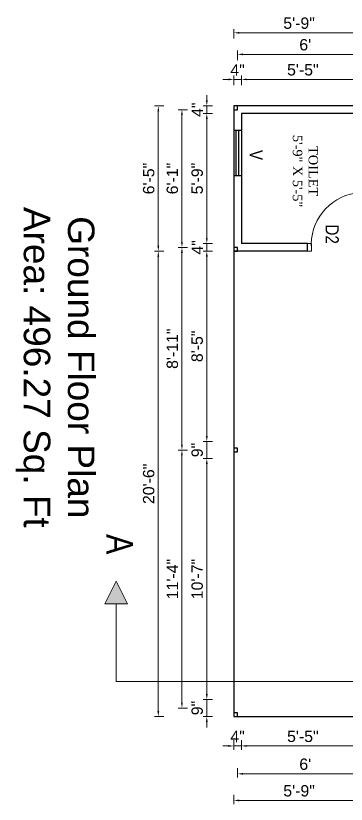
# Model space of a CAD drawing. Header units: inches. Extents: x 376358 to 406049, y -63575 to -53607.
# Drawn here: x 402732.1 to 402906.7, y -60557.3 to -60140.5 of the extents above; entities that cross this region are included whole.
import ezdxf

# ---------------------------------------------------------------- set-up
doc = ezdxf.new("R2010")
doc.units = ezdxf.units.IN
doc.header["$LTSCALE"] = 2
doc.header["$MEASUREMENT"] = 0
doc.header["$PDMODE"] = 34
doc.layers.get('0').update_dxf_attribs({"linetype": 'CONTINUOUS'})
doc.layers.get('DEFPOINTS').update_dxf_attribs({"color": 141, "linetype": 'CONTINUOUS'})
doc.layers.add('dimension', color=160, linetype='CONTINUOUS', lineweight=15)
doc.layers.add('steps', color=253, linetype='CONTINUOUS', lineweight=20)
doc.styles.add('Lettring Text', font='arial.ttf')
doc.styles.get("Standard").update_dxf_attribs({"font": 'ARIALN.TTF'})
doc.dimstyles.new('Copy of Standard', dxfattribs={"dimtxt": 6, "dimasz": 2.875, "dimexe": 2, "dimexo": 4, "dimgap": 2, "dimtad": 1, "dimdec": 0, "dimrnd": 1, "dimzin": 0, "dimdsep": 46, "dimlunit": 4, "dimtxsty": 'Lettring Text', "dimcen": 0.1, "dimclrd": 7, "dimclre": 7, "dimclrt": 7, "dimazin": 0, "dimtfac": 0.645, "dimtdec": 0, "dimtmove": 1, "dimatfit": 0, "dimfxl": 3, "dimfxlon": 1, "dimtfillclr": 256, "dimtolj": 1, "dimtzin": 0, "dimlwd": -1, "dimlwe": -1, "dimarcsym": 2})

# ---------------------------------------------------------------- blocks, each defined once
blk = doc.blocks.new('*D1283')
at = {"layer": 'DEFPOINTS', "color": 0, "ltscale": 0.5, "transparency": 16777216}
for p in [(402851.25, -60260.91), (402916.25, -60510.91), (402851.25, -60526.46)]:
    blk.add_point(p, dxfattribs=at)
at = {"layer": 'steps', "color": 7, "ltscale": 0.5, "transparency": 16777216}
for p, q in [((402851.25, -60523.46), (402851.25, -60528.46)), ((402916.25, -60523.46), (402916.25, -60528.46)), ((402913.38, -60526.46), (402854.13, -60526.46))]:
    blk.add_line(p, q, dxfattribs=at)
for points in [[(402854.13, -60525.98), (402854.13, -60526.94), (402851.25, -60526.46)], [(402913.38, -60525.98), (402913.38, -60526.94), (402916.25, -60526.46)]]:
    blk.add_solid(points, dxfattribs=at)
at = {"layer": 'steps', "color": 7, "ltscale": 0.5, "transparency": 16777216, "insert": (402883.75, -60521.41), "char_height": 6, "attachment_point": 5, "style": 'Lettring Text'}
blk.add_mtext('\\A1;5\'-5"', dxfattribs=at)
blk = doc.blocks.new('*D1284')
at = {"layer": 'DEFPOINTS', "color": 0, "ltscale": 0.5, "transparency": 16777216}
for p in [(402851.25, -60260.91), (402847.25, -60264.91), (402847.25, -60526.46)]:
    blk.add_point(p, dxfattribs=at)
at = {"layer": 'steps', "color": 7, "ltscale": 0.5, "transparency": 16777216}
for p, q in [((402847.25, -60523.46), (402847.25, -60528.46)), ((402851.25, -60523.46), (402851.25, -60528.46)), ((402844.38, -60526.46), (402841.5, -60526.46)), ((402851.25, -60526.46), (402847.25, -60526.46)), ((402854.13, -60526.46), (402857, -60526.46))]:
    blk.add_line(p, q, dxfattribs=at)
for points in [[(402844.38, -60525.98), (402844.38, -60526.94), (402847.25, -60526.46)], [(402854.13, -60525.98), (402854.13, -60526.94), (402851.25, -60526.46)]]:
    blk.add_solid(points, dxfattribs=at)
at = {"layer": 'steps', "color": 7, "ltscale": 0.5, "transparency": 16777216, "insert": (402849.25, -60521.46), "char_height": 6, "attachment_point": 5, "style": 'Lettring Text'}
blk.add_mtext('\\A1;4"', dxfattribs=at)
blk = doc.blocks.new('*D1286')
at = {"layer": 'DEFPOINTS', "color": 0, "ltscale": 0.5, "transparency": 16777216}
for p in [(402849.25, -60526.46), (402920.75, -60526.46), (402849.25, -60541.2)]:
    blk.add_point(p, dxfattribs=at)
at = {"layer": 'steps', "color": 7, "ltscale": 0.5, "transparency": 16777216}
for p, q in [((402849.25, -60538.2), (402849.25, -60543.2)), ((402920.75, -60538.2), (402920.75, -60543.2)), ((402917.88, -60541.2), (402852.13, -60541.2))]:
    blk.add_line(p, q, dxfattribs=at)
for points in [[(402852.13, -60540.72), (402852.13, -60541.68), (402849.25, -60541.2)], [(402917.88, -60540.72), (402917.88, -60541.68), (402920.75, -60541.2)]]:
    blk.add_solid(points, dxfattribs=at)
at = {"layer": 'steps', "color": 7, "ltscale": 0.5, "transparency": 16777216, "insert": (402885, -60536.14), "char_height": 6, "attachment_point": 5, "style": 'Lettring Text'}
blk.add_mtext("\\A1;6'", dxfattribs=at)
blk = doc.blocks.new('*D1287')
at = {"layer": 'DEFPOINTS', "color": 0, "ltscale": 0.5, "transparency": 16777216}
for p in [(402847.25, -60510.91), (402916.25, -60510.91), (402916.25, -60555.26)]:
    blk.add_point(p, dxfattribs=at)
at = {"layer": 'steps', "color": 7, "ltscale": 0.5, "transparency": 16777216}
for p, q in [((402847.25, -60552.26), (402847.25, -60557.26)), ((402916.25, -60552.26), (402916.25, -60557.26)), ((402850.13, -60555.26), (402913.38, -60555.26))]:
    blk.add_line(p, q, dxfattribs=at)
for points in [[(402850.13, -60554.78), (402850.13, -60555.74), (402847.25, -60555.26)], [(402913.38, -60554.78), (402913.38, -60555.74), (402916.25, -60555.26)]]:
    blk.add_solid(points, dxfattribs=at)
at = {"layer": 'steps', "color": 7, "ltscale": 0.5, "transparency": 16777216, "insert": (402881.75, -60550.2), "char_height": 6, "attachment_point": 5, "style": 'Lettring Text'}
blk.add_mtext('\\A1;5\'-9"', dxfattribs=at)
blk = doc.blocks.new('*D1289')
at = {"layer": 'DEFPOINTS', "color": 0, "ltscale": 0.5, "transparency": 16777216}
for p in [(402847.25, -60188.14), (402833, -60192.14), (402851.25, -60192.14)]:
    blk.add_point(p, dxfattribs=at)
at = {"layer": 'steps', "color": 7, "ltscale": 0.5, "transparency": 16777216}
for p, q in [((402833, -60185.26), (402833, -60182.39)), ((402836, -60188.14), (402831, -60188.14)), ((402833, -60188.14), (402833, -60192.14)), ((402836, -60192.14), (402831, -60192.14)), ((402833, -60195.01), (402833, -60197.89))]:
    blk.add_line(p, q, dxfattribs=at)
for points in [[(402832.52, -60185.26), (402833.48, -60185.26), (402833, -60188.14)], [(402832.52, -60195.01), (402833.48, -60195.01), (402833, -60192.14)]]:
    blk.add_solid(points, dxfattribs=at)
at = {"layer": 'steps', "color": 7, "ltscale": 0.5, "transparency": 16777216, "insert": (402828, -60190.14), "char_height": 6, "attachment_point": 5, "rotation": 90, "style": 'Lettring Text'}
blk.add_mtext('\\A1;4"', dxfattribs=at)
blk = doc.blocks.new('*D1290')
at = {"layer": 'DEFPOINTS', "color": 0, "ltscale": 0.5, "transparency": 16777216}
for p in [(402851.25, -60192.14), (402833, -60260.91), (402851.25, -60260.91)]:
    blk.add_point(p, dxfattribs=at)
at = {"layer": 'steps', "color": 7, "ltscale": 0.5, "transparency": 16777216}
for p, q in [((402836, -60192.14), (402831, -60192.14)), ((402833, -60195.01), (402833, -60258.04)), ((402836, -60260.91), (402831, -60260.91))]:
    blk.add_line(p, q, dxfattribs=at)
for points in [[(402832.52, -60195.01), (402833.48, -60195.01), (402833, -60192.14)], [(402832.52, -60258.04), (402833.48, -60258.04), (402833, -60260.91)]]:
    blk.add_solid(points, dxfattribs=at)
at = {"layer": 'steps', "color": 7, "ltscale": 0.5, "transparency": 16777216, "insert": (402827.93, -60226.52), "char_height": 6, "attachment_point": 5, "rotation": 90, "style": 'Lettring Text'}
blk.add_mtext('\\A1;5\'-9"', dxfattribs=at)
blk = doc.blocks.new('*D1291')
at = {"layer": 'DEFPOINTS', "color": 0, "ltscale": 0.5, "transparency": 16777216}
for p in [(402851.25, -60260.91), (402833, -60264.91), (402847.25, -60264.91)]:
    blk.add_point(p, dxfattribs=at)
at = {"layer": 'steps', "color": 7, "ltscale": 0.5, "transparency": 16777216}
for p, q in [((402833, -60258.04), (402833, -60255.16)), ((402836, -60260.91), (402831, -60260.91)), ((402833, -60260.91), (402833, -60264.91)), ((402836, -60264.91), (402831, -60264.91)), ((402833, -60267.79), (402833, -60270.66))]:
    blk.add_line(p, q, dxfattribs=at)
for points in [[(402832.52, -60258.04), (402833.48, -60258.04), (402833, -60260.91)], [(402832.52, -60267.79), (402833.48, -60267.79), (402833, -60264.91)]]:
    blk.add_solid(points, dxfattribs=at)
at = {"layer": 'steps', "color": 7, "ltscale": 0.5, "transparency": 16777216, "insert": (402828, -60262.91), "char_height": 6, "attachment_point": 5, "rotation": 90, "style": 'Lettring Text'}
blk.add_mtext('\\A1;4"', dxfattribs=at)
blk = doc.blocks.new('*D1292')
at = {"layer": 'DEFPOINTS', "color": 0, "ltscale": 0.5, "transparency": 16777216}
for p in [(402847.25, -60264.91), (402833, -60365.52), (402925.25, -60365.52)]:
    blk.add_point(p, dxfattribs=at)
at = {"layer": 'steps', "color": 7, "ltscale": 0.5, "transparency": 16777216}
for p, q in [((402836, -60264.91), (402831, -60264.91)), ((402833, -60267.79), (402833, -60362.65)), ((402836, -60365.52), (402831, -60365.52))]:
    blk.add_line(p, q, dxfattribs=at)
for points in [[(402832.52, -60267.79), (402833.48, -60267.79), (402833, -60264.91)], [(402832.52, -60362.65), (402833.48, -60362.65), (402833, -60365.52)]]:
    blk.add_solid(points, dxfattribs=at)
at = {"layer": 'steps', "color": 7, "ltscale": 0.5, "transparency": 16777216, "insert": (402827.93, -60315.22), "char_height": 6, "attachment_point": 5, "rotation": 90, "style": 'Lettring Text'}
blk.add_mtext('\\A1;8\'-5"', dxfattribs=at)
blk = doc.blocks.new('*D1293')
at = {"layer": 'DEFPOINTS', "color": 0, "ltscale": 0.5, "transparency": 16777216}
for p in [(402925.25, -60365.52), (402833, -60374.52), (402925.25, -60374.52)]:
    blk.add_point(p, dxfattribs=at)
at = {"layer": 'steps', "color": 7, "ltscale": 0.5, "transparency": 16777216}
for p, q in [((402833, -60362.65), (402833, -60359.77)), ((402836, -60365.52), (402831, -60365.52)), ((402833, -60365.52), (402833, -60374.52)), ((402836, -60374.52), (402831, -60374.52)), ((402833, -60377.4), (402833, -60380.27))]:
    blk.add_line(p, q, dxfattribs=at)
for points in [[(402832.52, -60362.65), (402833.48, -60362.65), (402833, -60365.52)], [(402832.52, -60377.4), (402833.48, -60377.4), (402833, -60374.52)]]:
    blk.add_solid(points, dxfattribs=at)
at = {"layer": 'steps', "color": 7, "ltscale": 0.5, "transparency": 16777216, "insert": (402827.93, -60370.02), "char_height": 6, "attachment_point": 5, "rotation": 90, "style": 'Lettring Text'}
blk.add_mtext('\\A1;9"', dxfattribs=at)
blk = doc.blocks.new('*D1294')
at = {"layer": 'DEFPOINTS', "color": 0, "ltscale": 0.5, "transparency": 16777216}
for p in [(402925.25, -60374.52), (402833, -60501.91), (402925.25, -60501.91)]:
    blk.add_point(p, dxfattribs=at)
at = {"layer": 'steps', "color": 7, "ltscale": 0.5, "transparency": 16777216}
for p, q in [((402836, -60374.52), (402831, -60374.52)), ((402833, -60377.4), (402833, -60499.04)), ((402836, -60501.91), (402831, -60501.91))]:
    blk.add_line(p, q, dxfattribs=at)
for points in [[(402832.52, -60377.4), (402833.48, -60377.4), (402833, -60374.52)], [(402832.52, -60499.04), (402833.48, -60499.04), (402833, -60501.91)]]:
    blk.add_solid(points, dxfattribs=at)
at = {"layer": 'steps', "color": 7, "ltscale": 0.5, "transparency": 16777216, "insert": (402827.93, -60438.22), "char_height": 6, "attachment_point": 5, "rotation": 90, "style": 'Lettring Text'}
blk.add_mtext('\\A1;10\'-7"', dxfattribs=at)
blk = doc.blocks.new('*D1295')
at = {"layer": 'DEFPOINTS', "color": 0, "ltscale": 0.5, "transparency": 16777216}
for p in [(402925.25, -60501.91), (402833, -60510.91), (402916.25, -60510.91)]:
    blk.add_point(p, dxfattribs=at)
at = {"layer": 'steps', "color": 7, "ltscale": 0.5, "transparency": 16777216}
for p, q in [((402833, -60499.04), (402833, -60496.16)), ((402836, -60501.91), (402831, -60501.91)), ((402833, -60501.91), (402833, -60510.91)), ((402836, -60510.91), (402831, -60510.91)), ((402833, -60513.79), (402833, -60516.66))]:
    blk.add_line(p, q, dxfattribs=at)
for points in [[(402832.52, -60499.04), (402833.48, -60499.04), (402833, -60501.91)], [(402832.52, -60513.79), (402833.48, -60513.79), (402833, -60510.91)]]:
    blk.add_solid(points, dxfattribs=at)
at = {"layer": 'steps', "color": 7, "ltscale": 0.5, "transparency": 16777216, "insert": (402827.93, -60506.41), "char_height": 6, "attachment_point": 5, "rotation": 90, "style": 'Lettring Text'}
blk.add_mtext('\\A1;9"', dxfattribs=at)
blk = doc.blocks.new('*D1296')
at = {"layer": 'DEFPOINTS', "color": 0, "ltscale": 0.5, "transparency": 16777216}
for p in [(402833, -60190.14), (402819.86, -60262.91), (402833, -60262.91)]:
    blk.add_point(p, dxfattribs=at)
at = {"layer": 'steps', "color": 7, "ltscale": 0.5, "transparency": 16777216}
for p, q in [((402822.86, -60190.14), (402817.86, -60190.14)), ((402819.86, -60193.01), (402819.86, -60260.04)), ((402822.86, -60262.91), (402817.86, -60262.91))]:
    blk.add_line(p, q, dxfattribs=at)
for points in [[(402819.38, -60193.01), (402820.34, -60193.01), (402819.86, -60190.14)], [(402819.38, -60260.04), (402820.34, -60260.04), (402819.86, -60262.91)]]:
    blk.add_solid(points, dxfattribs=at)
at = {"layer": 'steps', "color": 7, "ltscale": 0.5, "transparency": 16777216, "insert": (402814.8, -60226.52), "char_height": 6, "attachment_point": 5, "rotation": 90, "style": 'Lettring Text'}
blk.add_mtext('\\A1;6\'-1"', dxfattribs=at)
blk = doc.blocks.new('*D1297')
at = {"layer": 'DEFPOINTS', "color": 0, "ltscale": 0.5, "transparency": 16777216}
for p in [(402833, -60262.91), (402819.86, -60370.02), (402833, -60370.02)]:
    blk.add_point(p, dxfattribs=at)
at = {"layer": 'steps', "color": 7, "ltscale": 0.5, "transparency": 16777216}
for p, q in [((402822.86, -60262.91), (402817.86, -60262.91)), ((402819.86, -60265.79), (402819.86, -60367.15)), ((402822.86, -60370.02), (402817.86, -60370.02))]:
    blk.add_line(p, q, dxfattribs=at)
for points in [[(402819.38, -60265.79), (402820.34, -60265.79), (402819.86, -60262.91)], [(402819.38, -60367.15), (402820.34, -60367.15), (402819.86, -60370.02)]]:
    blk.add_solid(points, dxfattribs=at)
at = {"layer": 'steps', "color": 7, "ltscale": 0.5, "transparency": 16777216, "insert": (402814.8, -60316.47), "char_height": 6, "attachment_point": 5, "rotation": 90, "style": 'Lettring Text'}
blk.add_mtext('\\A1;8\'-11"', dxfattribs=at)
blk = doc.blocks.new('*D1298')
at = {"layer": 'DEFPOINTS', "color": 0, "ltscale": 0.5, "transparency": 16777216}
for p in [(402833, -60370.02), (402819.86, -60506.41), (402833, -60506.41)]:
    blk.add_point(p, dxfattribs=at)
at = {"layer": 'steps', "color": 7, "ltscale": 0.5, "transparency": 16777216}
for p, q in [((402822.86, -60370.02), (402817.86, -60370.02)), ((402819.86, -60372.9), (402819.86, -60503.54)), ((402822.86, -60506.41), (402817.86, -60506.41))]:
    blk.add_line(p, q, dxfattribs=at)
for points in [[(402819.38, -60372.9), (402820.34, -60372.9), (402819.86, -60370.02)], [(402819.38, -60503.54), (402820.34, -60503.54), (402819.86, -60506.41)]]:
    blk.add_solid(points, dxfattribs=at)
at = {"layer": 'steps', "color": 7, "ltscale": 0.5, "transparency": 16777216, "insert": (402814.85, -60438.22), "char_height": 6, "attachment_point": 5, "rotation": 90, "style": 'Lettring Text'}
blk.add_mtext('\\A1;11\'-4"', dxfattribs=at)
blk = doc.blocks.new('*D1299')
at = {"layer": 'DEFPOINTS', "color": 0, "ltscale": 0.5, "transparency": 16777216}
for p in [(402847.25, -60264.91), (402807.38, -60510.91), (402847.25, -60510.91)]:
    blk.add_point(p, dxfattribs=at)
at = {"layer": 'steps', "color": 7, "ltscale": 0.5, "transparency": 16777216}
for p, q in [((402810.38, -60264.91), (402805.38, -60264.91)), ((402807.38, -60267.79), (402807.38, -60508.04)), ((402810.38, -60510.91), (402805.38, -60510.91))]:
    blk.add_line(p, q, dxfattribs=at)
for points in [[(402806.9, -60267.79), (402807.86, -60267.79), (402807.38, -60264.91)], [(402806.9, -60508.04), (402807.86, -60508.04), (402807.38, -60510.91)]]:
    blk.add_solid(points, dxfattribs=at)
at = {"layer": 'steps', "color": 7, "ltscale": 0.5, "transparency": 16777216, "insert": (402802.31, -60387.91), "char_height": 6, "attachment_point": 5, "rotation": 90, "style": 'Lettring Text'}
blk.add_mtext('\\A1;20\'-6"', dxfattribs=at)
blk = doc.blocks.new('*D1300')
at = {"layer": 'DEFPOINTS', "color": 0, "ltscale": 0.5, "transparency": 16777216}
for p in [(402807.38, -60188.14), (402847.25, -60188.14), (402847.25, -60264.91)]:
    blk.add_point(p, dxfattribs=at)
at = {"layer": 'steps', "color": 7, "ltscale": 0.5, "transparency": 16777216}
for p, q in [((402810.38, -60188.14), (402805.38, -60188.14)), ((402807.38, -60262.04), (402807.38, -60191.01)), ((402810.38, -60264.91), (402805.38, -60264.91))]:
    blk.add_line(p, q, dxfattribs=at)
for points in [[(402806.9, -60191.01), (402807.86, -60191.01), (402807.38, -60188.14)], [(402806.9, -60262.04), (402807.86, -60262.04), (402807.38, -60264.91)]]:
    blk.add_solid(points, dxfattribs=at)
at = {"layer": 'steps', "color": 7, "ltscale": 0.5, "transparency": 16777216, "insert": (402802.31, -60226.52), "char_height": 6, "attachment_point": 5, "rotation": 90, "style": 'Lettring Text'}
blk.add_mtext('\\A1;6\'-5"', dxfattribs=at)
blk = doc.blocks.new('*D1304')
at = {"layer": 'DEFPOINTS', "color": 0, "ltscale": 0.5, "transparency": 16777216}
for p in [(402851.25, -60174.12), (402851.25, -60192.14), (402916.25, -60229.14)]:
    blk.add_point(p, dxfattribs=at)
at = {"layer": 'steps', "color": 7, "ltscale": 0.5, "transparency": 16777216}
for p, q in [((402851.25, -60177.12), (402851.25, -60172.12)), ((402913.38, -60174.12), (402854.13, -60174.12)), ((402916.25, -60177.12), (402916.25, -60172.12))]:
    blk.add_line(p, q, dxfattribs=at)
for points in [[(402854.13, -60173.64), (402854.13, -60174.6), (402851.25, -60174.12)], [(402913.38, -60173.64), (402913.38, -60174.6), (402916.25, -60174.12)]]:
    blk.add_solid(points, dxfattribs=at)
at = {"layer": 'steps', "color": 7, "ltscale": 0.5, "transparency": 16777216, "insert": (402883.75, -60169.07), "char_height": 6, "attachment_point": 5, "style": 'Lettring Text'}
blk.add_mtext('\\A1;5\'-5"', dxfattribs=at)
blk = doc.blocks.new('*D1305')
at = {"layer": 'DEFPOINTS', "color": 0, "ltscale": 0.5, "transparency": 16777216}
for p in [(402847.25, -60174.12), (402847.25, -60188.14), (402851.25, -60192.14)]:
    blk.add_point(p, dxfattribs=at)
at = {"layer": 'steps', "color": 7, "ltscale": 0.5, "transparency": 16777216}
for p, q in [((402844.38, -60174.12), (402841.5, -60174.12)), ((402847.25, -60177.12), (402847.25, -60172.12)), ((402851.25, -60174.12), (402847.25, -60174.12)), ((402851.25, -60177.12), (402851.25, -60172.12)), ((402854.13, -60174.12), (402857, -60174.12))]:
    blk.add_line(p, q, dxfattribs=at)
for points in [[(402844.38, -60173.64), (402844.38, -60174.6), (402847.25, -60174.12)], [(402854.13, -60173.64), (402854.13, -60174.6), (402851.25, -60174.12)]]:
    blk.add_solid(points, dxfattribs=at)
at = {"layer": 'steps', "color": 7, "ltscale": 0.5, "transparency": 16777216, "insert": (402849.25, -60169.12), "char_height": 6, "attachment_point": 5, "style": 'Lettring Text'}
blk.add_mtext('\\A1;4"', dxfattribs=at)
blk = doc.blocks.new('*D1307')
at = {"layer": 'DEFPOINTS', "color": 0, "ltscale": 0.5, "transparency": 16777216}
for p in [(402849.25, -60160.88), (402849.25, -60174.12), (402920.75, -60174.12)]:
    blk.add_point(p, dxfattribs=at)
at = {"layer": 'steps', "color": 7, "ltscale": 0.5, "transparency": 16777216}
for p, q in [((402849.25, -60163.88), (402849.25, -60158.88)), ((402920.75, -60163.88), (402920.75, -60158.88)), ((402917.88, -60160.88), (402852.13, -60160.88))]:
    blk.add_line(p, q, dxfattribs=at)
for points in [[(402852.13, -60160.4), (402852.13, -60161.36), (402849.25, -60160.88)], [(402917.88, -60160.4), (402917.88, -60161.36), (402920.75, -60160.88)]]:
    blk.add_solid(points, dxfattribs=at)
at = {"layer": 'steps', "color": 7, "ltscale": 0.5, "transparency": 16777216, "insert": (402885, -60155.82), "char_height": 6, "attachment_point": 5, "style": 'Lettring Text'}
blk.add_mtext("\\A1;6'", dxfattribs=at)
blk = doc.blocks.new('*D1309')
at = {"layer": 'DEFPOINTS', "color": 0, "ltscale": 0.5, "transparency": 16777216}
for p in [(402847.25, -60149.48), (402847.25, -60188.14), (402916.25, -60229.14)]:
    blk.add_point(p, dxfattribs=at)
at = {"layer": 'steps', "color": 7, "ltscale": 0.5, "transparency": 16777216}
for p, q in [((402847.25, -60152.48), (402847.25, -60147.48)), ((402913.38, -60149.48), (402850.13, -60149.48)), ((402916.25, -60152.48), (402916.25, -60147.48))]:
    blk.add_line(p, q, dxfattribs=at)
for points in [[(402850.13, -60149), (402850.13, -60149.95), (402847.25, -60149.48)], [(402913.38, -60149), (402913.38, -60149.95), (402916.25, -60149.48)]]:
    blk.add_solid(points, dxfattribs=at)
at = {"layer": 'steps', "color": 7, "ltscale": 0.5, "transparency": 16777216, "insert": (402881.75, -60144.41), "char_height": 6, "attachment_point": 5, "style": 'Lettring Text'}
blk.add_mtext('\\A1;5\'-9"', dxfattribs=at)

msp = doc.modelspace()

# ---------------------------------------------------------------- hatches: boundary and pattern name
at = {"linetype": 'ByBlock', "lineweight": 5}
msp.add_hatch(color=7, dxfattribs=at).paths.add_polyline_path([(402785.16, -60439.27), (402779.16, -60451.27), (402791.16, -60451.27)])

# ---------------------------------------------------------------- linework, layer by layer
at = {"ltscale": 0.5}
for p, q in [((402920.25, -60188.14), (402847.25, -60188.14)), ((402847.25, -60188.14), (402847.25, -60264.91)), ((402916.25, -60192.14), (402851.25, -60192.14)), ((402851.25, -60192.14), (402851.25, -60260.91)), ((402851.25, -60201.14), (402847.25, -60201.14)), ((402848.5, -60225.14), (402848.5, -60201.14)), ((402850, -60225.14), (402850, -60201.14)), ((402851.25, -60225.14), (402847.25, -60225.14)), ((402886.25, -60260.91), (402851.25, -60260.91)), ((402886.25, -60264.91), (402886.25, -60260.91)), ((402886.25, -60264.91), (402847.25, -60264.91)), ((402847.25, -60264.91), (402847.25, -60510.91)), ((402847.25, -60510.91), (402916.25, -60510.91))]:
    msp.add_line(p, q, dxfattribs=at)
at = {"color": 7, "linetype": 'ByBlock', "lineweight": 5}
for p, q in [((402779.16, -60451.27), (402785.16, -60439.27)), ((402785.16, -60439.27), (402791.16, -60451.27)), ((402779.16, -60451.27), (402791.16, -60451.27)), ((402785.16, -60492.44), (402785.16, -60451.27)), ((402785.16, -60492.44), (403151.9, -60492.44))]:
    msp.add_line(p, q, dxfattribs=at)
at = {"ltscale": 0.5}
for points in [[(402847.25, -60188.14), (402847.25, -60190.14), (402849.25, -60190.14), (402849.25, -60188.14)], [(402847.25, -60262.91), (402847.25, -60264.91), (402849.25, -60264.91), (402849.25, -60262.91)], [(402847.25, -60369.02), (402847.25, -60371.02), (402849.25, -60371.02), (402849.25, -60369.02)], [(402847.25, -60508.91), (402847.25, -60510.91), (402849.25, -60510.91), (402849.25, -60508.91)]]:
    msp.add_lwpolyline(points, close=True, dxfattribs=at)
at = {"layer": 'dimension', "ltscale": 7}
for p, q in [((402888.25, -60260.91), (402886.25, -60260.91)), ((402886.25, -60264.91), (402886.25, -60260.91)), ((402888.25, -60264.91), (402888.25, -60260.91)), ((402888.25, -60264.91), (402886.25, -60264.91))]:
    msp.add_line(p, q, dxfattribs=at)
msp.add_arc((402915.84, -60261.55), 27.67, 99.1337, 184.3044, dxfattribs=at)

# ---------------------------------------------------------------- texts
at = {"color": 7, "linetype": 'ByBlock', "lineweight": 5, "char_height": 14, "rotation": 270}
for s, insert, width, attachment_point in [('{\\fArial CE|b0|i0|c238|p34;Ground Floor Plan\\PArea: \\fArial CE|b0|i0|c0|p34;496.27\\fArial CE|b0|i0|c238|p34; Sq. Ft}', (402752.85, -60326.31), 235.547, 5), ('A', (402779.98, -60425.16), 26.5803, 9)]:
    msp.add_mtext(s, dxfattribs=dict(at, insert=insert, width=width, attachment_point=attachment_point))
at = {"layer": 'steps', "color": 7, "ltscale": 0.3, "insert": (402891.79, -60222.59), "char_height": 5, "width": 55.268, "attachment_point": 2, "rotation": 270}
msp.add_mtext('{\\fTimes New Roman|b0|i0|c0|p18;TOILET\\P5\'-9" X 5\'-5"}', dxfattribs=at)
at = {"layer": 'steps', "color": 7, "ltscale": 0.3, "char_height": 7, "attachment_point": 8, "rotation": 270}
for s, insert in [('V', (402855.57, -60214.08)), ('D2', (402895.71, -60255.93))]:
    msp.add_mtext_dynamic_manual_height_columns(s, width=18.6213, gutter_width=40, heights=[0], dxfattribs=dict(at, insert=insert))

# ---------------------------------------------------------------- dimensions: what is measured, and where the dimension line sits
at = {"layer": 'steps', "ltscale": 0.5}
for base, p1, p2, picture, middle in [((402847.25, -60149.48), (402916.25, -60229.14), (402847.25, -60188.14), '*D1309', (402881.75, -60144.41)), ((402849.25087196, -60160.88160765), (402920.75087196, -60174.11675947), (402849.25087196, -60174.11675947), '*D1307', (402885.00087196, -60155.81816972)), ((402851.25, -60174.12), (402916.25, -60229.14), (402851.25, -60192.14), '*D1304', (402883.75, -60169.07)), ((402851.25, -60526.46), (402916.25, -60510.91), (402851.25, -60260.91), '*D1283', (402883.75, -60521.41)), ((402916.25, -60555.26), (402847.25, -60510.91), (402916.25, -60510.91), '*D1287', (402881.75, -60550.2)), ((402849.25087196, -60541.20314743), (402920.75087196, -60526.4594441), (402849.25087196, -60526.4594441), '*D1286', (402885.00087196, -60536.1397095))]:
    dim = msp.add_linear_dim(base=base, p1=p1, p2=p2, dimstyle='Copy of Standard', dxfattribs=at)
    dim.commit()
    dim.dimension.update_dxf_attribs({"geometry": picture, "text_midpoint": middle})
for base, p1, p2, picture, middle in [((402847.25, -60174.12), (402851.25, -60192.14), (402847.25, -60188.14), '*D1305', (402849.25, -60174.12)), ((402847.25, -60526.46), (402851.25, -60260.91), (402847.25, -60264.91), '*D1284', (402849.25, -60526.46))]:
    dim = msp.add_linear_dim(base=base, p1=p1, p2=p2, dimstyle='Copy of Standard', dxfattribs=at)
    dim.commit()
    dim.dimension.update_dxf_attribs({"geometry": picture, "text_midpoint": middle, "dimtype": 160})
for base, p1, p2, picture, middle in [((402833, -60192.14), (402847.25, -60188.14), (402851.25, -60192.14), '*D1289', (402833, -60190.14)), ((402833, -60264.91), (402851.25, -60260.91), (402847.25, -60264.91), '*D1291', (402833, -60262.91)), ((402833, -60374.52), (402925.25, -60365.52), (402925.25, -60374.52), '*D1293', (402833, -60370.02)), ((402833, -60510.91), (402925.25, -60501.91), (402916.25, -60510.91), '*D1295', (402833, -60506.41))]:
    dim = msp.add_linear_dim(base=base, p1=p1, p2=p2, angle=270, dimstyle='Copy of Standard', dxfattribs=at)
    dim.commit()
    dim.dimension.update_dxf_attribs({"geometry": picture, "text_midpoint": middle, "dimtype": 160})
for base, p1, p2, picture, middle in [((402807.38, -60188.14), (402847.25, -60264.91), (402847.25, -60188.14), '*D1300', (402802.31, -60226.52)), ((402819.86, -60262.91), (402833, -60190.14), (402833, -60262.91), '*D1296', (402814.8, -60226.52)), ((402833, -60260.91), (402851.25, -60192.14), (402851.25, -60260.91), '*D1290', (402827.93, -60226.52)), ((402819.86, -60370.02), (402833, -60262.91), (402833, -60370.02), '*D1297', (402814.8, -60316.47)), ((402807.38, -60510.91), (402847.25, -60264.91), (402847.25, -60510.91), '*D1299', (402802.31, -60387.91)), ((402833, -60365.52), (402847.25, -60264.91), (402925.25, -60365.52), '*D1292', (402827.93, -60315.22)), ((402819.86, -60506.41), (402833, -60370.02), (402833, -60506.41), '*D1298', (402814.85, -60438.22)), ((402833, -60501.91), (402925.25, -60374.52), (402925.25, -60501.91), '*D1294', (402827.93, -60438.22))]:
    dim = msp.add_linear_dim(base=base, p1=p1, p2=p2, angle=270, dimstyle='Copy of Standard', dxfattribs=at)
    dim.commit()
    dim.dimension.update_dxf_attribs({"geometry": picture, "text_midpoint": middle})

doc.saveas('drawing.dxf')
